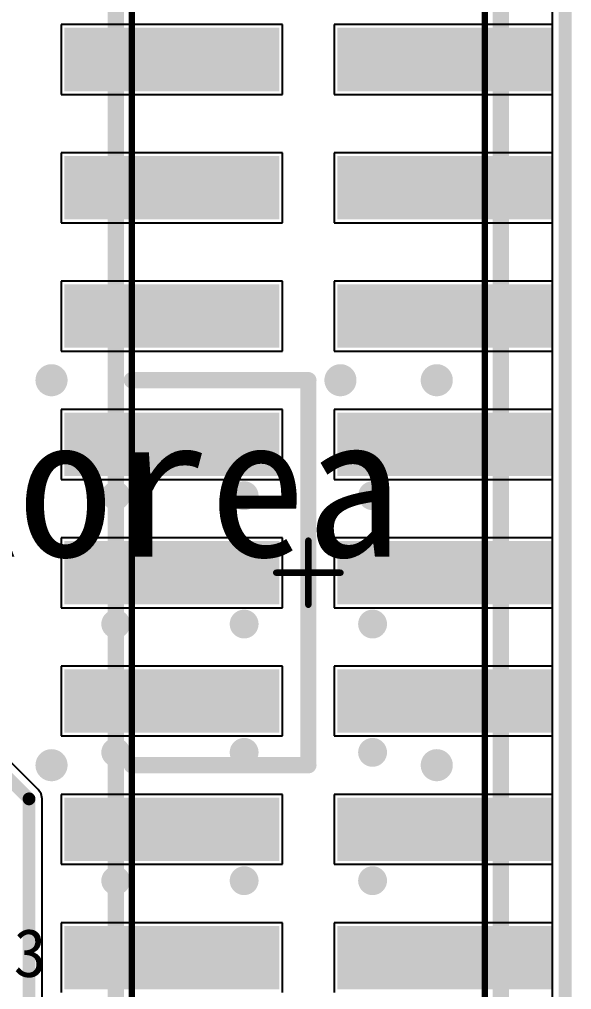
# Model space of a CAD drawing. Header units: millimetres. Extents: x 15 to 120, y 22 to 104.
# Drawn here: x 110.5 to 119.1, y 53.5 to 68.62 of the extents above; entities that cross this region are included whole.
import ezdxf

# ---------------------------------------------------------------- set-up
doc = ezdxf.new("R2010")
doc.units = ezdxf.units.MM
for name, color, linetype in [('BottomLayer', 5, 'Continuous'), ('BottomOverlay', 54, 'Continuous'), ('KeepOutLayer', 6, 'Continuous'), ('Mechanical13', 56, 'Continuous'), ('Mechanical15', 56, 'Continuous'), ('MultiLayer', 9, 'Continuous'), ('TopLayer', 1, 'Continuous'), ('TopOverlay', 2, 'Continuous'), ('TopPaste', 8, 'Continuous'), ('TopSolder', 216, 'Continuous')]:
    doc.layers.add(name, color=color, linetype=linetype)

msp = doc.modelspace()

# ---------------------------------------------------------------- linework, layer by layer
at = {"layer": 'BottomLayer'}
msp.add_line((118.796, 76), (118.796, 44), dxfattribs=at)
at = {"layer": 'BottomLayer', "const_width": 0.25}
for points in [[(110.875, 63, 1), (111.125, 63, 1)], [(115.375, 63, 1), (115.625, 63, 1)], [(116.875, 63, 1), (117.125, 63, 1)], [(110.875, 57, 1), (111.125, 57, 1)], [(116.875, 57, 1), (117.125, 57, 1)]]:
    msp.add_lwpolyline(points, format="xyb", close=True, dxfattribs=at)
at = {"layer": 'BottomOverlay', "const_width": 0.254}
for points in [[(112, 42.2), (112, 70.2)], [(118, 42.2), (118, 69.2)]]:
    msp.add_lwpolyline(points, dxfattribs=at)
at = {"layer": 'KeepOutLayer', "const_width": 0.2}
msp.add_lwpolyline([(119, 44), (119, 76)], dxfattribs=at)
at = {"layer": 'Mechanical13', "const_width": 0.1}
for points in [[(112.25, 41.5), (112.25, 78.5)], [(117.75, 41.5), (117.75, 78.5)]]:
    msp.add_lwpolyline(points, dxfattribs=at)
at = {"layer": 'Mechanical15', "const_width": 0.1}
for points in [[(112.25, 41.5), (112.25, 78.5)], [(117.75, 41.5), (117.75, 78.5)], [(115, 59.5), (115, 60.5)], [(114.5, 60), (115.5, 60)]]:
    msp.add_lwpolyline(points, dxfattribs=at)
at = {"layer": 'Mechanical15', "const_width": 0.05}
for points in [[(114.975, 60.5, 1), (115.025, 60.5, 1)], [(114.475, 60, 1), (114.525, 60, 1)], [(115.475, 60, 1), (115.525, 60, 1)], [(114.975, 59.5, 1), (115.025, 59.5, 1)]]:
    msp.add_lwpolyline(points, format="xyb", close=True, dxfattribs=at)
at = {"layer": 'MultiLayer'}
for points, const_width in [([(112.488, 68, 1), (112.713, 68, 1)], 0.225), ([(116.738, 68.025, 1), (116.962, 68.025, 1)], 0.225), ([(112.813, 68, 1), (112.938, 68, 1)], 0.125), ([(117.063, 68.025, 1), (117.187, 68.025, 1)], 0.125), ([(112.488, 66, 1), (112.713, 66, 1)], 0.225), ([(112.813, 66, 1), (112.938, 66, 1)], 0.125), ([(116.738, 66, 1), (116.962, 66, 1)], 0.225), ([(117.063, 66, 1), (117.187, 66, 1)], 0.125), ([(112.488, 64, 1), (112.713, 64, 1)], 0.225), ([(112.813, 64, 1), (112.938, 64, 1)], 0.125), ([(117.063, 63.975, 1), (117.187, 63.975, 1)], 0.125), ([(110.875, 63, 1), (111.125, 63, 1)], 0.25), ([(115.375, 63, 1), (115.625, 63, 1)], 0.25), ([(116.875, 63, 1), (117.125, 63, 1)], 0.25), ([(112.813, 62, 1), (112.938, 62, 1)], 0.125), ([(117.063, 62, 1), (117.187, 62, 1)], 0.125), ([(111.888, 61.2, 1), (112.113, 61.2, 1)], 0.225), ([(113.888, 61.2, 1), (114.112, 61.2, 1)], 0.225), ([(115.888, 61.2, 1), (116.113, 61.2, 1)], 0.225), ([(112.813, 60, 1), (112.938, 60, 1)], 0.125), ([(117.063, 60, 1), (117.187, 60, 1)], 0.125), ([(111.888, 59.2, 1), (112.113, 59.2, 1)], 0.225), ([(113.888, 59.2, 1), (114.112, 59.2, 1)], 0.225), ([(115.888, 59.2, 1), (116.113, 59.2, 1)], 0.225), ([(112.813, 58, 1), (112.938, 58, 1)], 0.125), ([(117.063, 58, 1), (117.187, 58, 1)], 0.125), ([(111.888, 57.2, 1), (112.113, 57.2, 1)], 0.225), ([(113.888, 57.2, 1), (114.112, 57.2, 1)], 0.225), ([(115.888, 57.2, 1), (116.113, 57.2, 1)], 0.225), ([(110.875, 57, 1), (111.125, 57, 1)], 0.25), ([(116.875, 57, 1), (117.125, 57, 1)], 0.25), ([(112.813, 56, 1), (112.938, 56, 1)], 0.125), ([(117.063, 56, 1), (117.187, 56, 1)], 0.125), ([(111.888, 55.2, 1), (112.113, 55.2, 1)], 0.225), ([(113.888, 55.2, 1), (114.112, 55.2, 1)], 0.225), ([(115.888, 55.2, 1), (116.113, 55.2, 1)], 0.225), ([(112.813, 54, 1), (112.938, 54, 1)], 0.125), ([(117.063, 54, 1), (117.187, 54, 1)], 0.125)]:
    msp.add_lwpolyline(points, format="xyb", close=True, dxfattribs=dict(at, const_width=const_width))
at = {"layer": 'TopLayer'}
for p, q in [((118.796, 69.455), (118.796, 68.545)), ((114.6, 68.545), (111.15, 68.545)), ((111.15, 68.545), (111.15, 67.455)), ((114.6, 67.455), (114.6, 68.545)), ((118.796, 68.545), (115.4, 68.545)), ((115.4, 68.545), (115.4, 67.455)), ((111.15, 67.455), (114.6, 67.455)), ((115.4, 67.455), (118.796, 67.455)), ((118.796, 67.455), (118.796, 66.545)), ((114.6, 66.545), (111.15, 66.545)), ((111.15, 66.545), (111.15, 65.455)), ((114.6, 65.455), (114.6, 66.545)), ((118.796, 66.545), (115.4, 66.545)), ((115.4, 66.545), (115.4, 65.455)), ((111.15, 65.455), (114.6, 65.455)), ((115.4, 65.455), (118.796, 65.455)), ((118.796, 65.455), (118.796, 64.545)), ((114.6, 64.545), (111.15, 64.545)), ((111.15, 64.545), (111.15, 63.455)), ((114.6, 63.455), (114.6, 64.545)), ((118.796, 64.545), (115.4, 64.545)), ((115.4, 64.545), (115.4, 63.455)), ((111.15, 63.455), (114.6, 63.455)), ((115.4, 63.455), (118.796, 63.455)), ((118.796, 63.455), (118.796, 62.545)), ((114.6, 62.545), (111.15, 62.545)), ((111.15, 62.545), (111.15, 61.455)), ((114.6, 61.455), (114.6, 62.545)), ((118.796, 62.545), (115.4, 62.545)), ((115.4, 62.545), (115.4, 61.455)), ((111.15, 61.455), (114.6, 61.455)), ((115.4, 61.455), (118.796, 61.455)), ((118.796, 61.455), (118.796, 60.545)), ((114.6, 60.545), (111.15, 60.545)), ((111.15, 60.545), (111.15, 59.455)), ((114.6, 59.455), (114.6, 60.545)), ((118.796, 60.545), (115.4, 60.545)), ((115.4, 60.545), (115.4, 59.455)), ((111.15, 59.455), (114.6, 59.455)), ((115.4, 59.455), (118.796, 59.455)), ((118.796, 59.455), (118.796, 58.545)), ((114.6, 58.545), (111.15, 58.545)), ((111.15, 58.545), (111.15, 57.455)), ((114.6, 57.455), (114.6, 58.545)), ((118.796, 58.545), (115.4, 58.545)), ((115.4, 58.545), (115.4, 57.455)), ((110.794, 56.619), (108.969, 58.444)), ((111.15, 57.455), (114.6, 57.455)), ((115.4, 57.455), (118.796, 57.455)), ((118.796, 57.455), (118.796, 56.545)), ((110.838, 56.553), (110.794, 56.619)), ((110.794, 56.619), (110.794, 56.619)), ((110.854, 56.475), (110.838, 56.553)), ((110.854, 42.734), (110.854, 56.475)), ((110.854, 56.475), (110.854, 56.475)), ((114.6, 56.545), (111.15, 56.545)), ((111.15, 56.545), (111.15, 55.455)), ((114.6, 55.455), (114.6, 56.545)), ((118.796, 56.545), (115.4, 56.545)), ((115.4, 56.545), (115.4, 55.455)), ((111.15, 55.455), (114.6, 55.455)), ((115.4, 55.455), (118.796, 55.455)), ((118.796, 55.455), (118.796, 54.545)), ((114.6, 54.545), (111.15, 54.545)), ((111.15, 54.545), (111.15, 53.455)), ((114.6, 53.455), (114.6, 54.545)), ((118.796, 54.545), (115.4, 54.545)), ((115.4, 54.545), (115.4, 53.455))]:
    msp.add_line(p, q, dxfattribs=at)
for points, const_width in [([(112.813, 68, 1), (112.938, 68, 1)], 0.125), ([(117.063, 68.025, 1), (117.187, 68.025, 1)], 0.125), ([(112.813, 66, 1), (112.938, 66, 1)], 0.125), ([(117.063, 66, 1), (117.187, 66, 1)], 0.125), ([(112.813, 64, 1), (112.938, 64, 1)], 0.125), ([(117.063, 63.975, 1), (117.187, 63.975, 1)], 0.125), ([(110.875, 63, 1), (111.125, 63, 1)], 0.25), ([(115.375, 63, 1), (115.625, 63, 1)], 0.25), ([(116.875, 63, 1), (117.125, 63, 1)], 0.25), ([(112.813, 62, 1), (112.938, 62, 1)], 0.125), ([(117.063, 62, 1), (117.187, 62, 1)], 0.125), ([(112.813, 60, 1), (112.938, 60, 1)], 0.125), ([(117.063, 60, 1), (117.187, 60, 1)], 0.125), ([(112.813, 58, 1), (112.938, 58, 1)], 0.125), ([(117.063, 58, 1), (117.187, 58, 1)], 0.125), ([(110.875, 57, 1), (111.125, 57, 1)], 0.25), ([(116.875, 57, 1), (117.125, 57, 1)], 0.25), ([(110.6, 56.475, 1), (110.7, 56.475, 1)], 0.1), ([(110.6, 56.475, 1), (110.7, 56.475, 1)], 0.1), ([(112.813, 56, 1), (112.938, 56, 1)], 0.125), ([(117.063, 56, 1), (117.187, 56, 1)], 0.125), ([(112.813, 54, 1), (112.938, 54, 1)], 0.125), ([(117.063, 54, 1), (117.187, 54, 1)], 0.125)]:
    msp.add_lwpolyline(points, format="xyb", close=True, dxfattribs=dict(at, const_width=const_width))
at = {"layer": 'TopLayer', "const_width": 0.2}
for points in [[(108.825, 58.3), (110.65, 56.475)], [(110.65, 42.65), (110.65, 56.475)]]:
    msp.add_lwpolyline(points, dxfattribs=at)
at = {"layer": 'TopLayer'}
for points in [[(111.25, 68.445), (111.25, 67.555), (114.5, 68.445), (114.5, 67.555)], [(115.5, 68.445), (115.5, 67.555), (118.75, 68.445), (118.75, 67.555)], [(111.25, 66.445), (111.25, 65.555), (114.5, 66.445), (114.5, 65.555)], [(115.5, 66.445), (115.5, 65.555), (118.75, 66.445), (118.75, 65.555)], [(111.25, 64.445), (111.25, 63.555), (114.5, 64.445), (114.5, 63.555)], [(115.5, 64.445), (115.5, 63.555), (118.75, 64.445), (118.75, 63.555)], [(111.25, 62.445), (111.25, 61.555), (114.5, 62.445), (114.5, 61.555)], [(115.5, 62.445), (115.5, 61.555), (118.75, 62.445), (118.75, 61.555)], [(111.25, 60.445), (111.25, 59.555), (114.5, 60.445), (114.5, 59.555)], [(115.5, 60.445), (115.5, 59.555), (118.75, 60.445), (118.75, 59.555)], [(111.25, 58.445), (111.25, 57.555), (114.5, 58.445), (114.5, 57.555)], [(115.5, 58.445), (115.5, 57.555), (118.75, 58.445), (118.75, 57.555)], [(111.25, 56.445), (111.25, 55.555), (114.5, 56.445), (114.5, 55.555)], [(115.5, 56.445), (115.5, 55.555), (118.75, 56.445), (118.75, 55.555)], [(111.25, 54.445), (111.25, 53.555), (114.5, 54.445), (114.5, 53.555)], [(115.5, 54.445), (115.5, 53.555), (118.75, 54.445), (118.75, 53.555)]]:
    msp.add_solid(points, dxfattribs=at)
at = {"layer": 'TopOverlay', "const_width": 0.254}
for points in [[(112.25, 63), (115, 63)], [(115, 57), (115, 63)], [(112.25, 57), (115, 57)]]:
    msp.add_lwpolyline(points, dxfattribs=at)
at = {"layer": 'TopOverlay', "const_width": 0.127}
for points in [[(112.187, 63, 1), (112.314, 63, 1)], [(114.937, 63, 1), (115.064, 63, 1)], [(114.937, 63, 1), (115.064, 63, 1)], [(112.187, 57, 1), (112.314, 57, 1)], [(114.937, 57, 1), (115.064, 57, 1)], [(114.937, 57, 1), (115.064, 57, 1)]]:
    msp.add_lwpolyline(points, format="xyb", close=True, dxfattribs=at)
at = {"layer": 'TopPaste'}
for points in [[(111.25, 68.445), (111.25, 67.555), (114.5, 68.445), (114.5, 67.555)], [(111.25, 68.445), (111.25, 67.555), (114.5, 68.445), (114.5, 67.555)], [(115.5, 68.445), (115.5, 67.555), (118.75, 68.445), (118.75, 67.555)], [(115.5, 68.445), (115.5, 67.555), (118.75, 68.445), (118.75, 67.555)], [(111.25, 66.445), (111.25, 65.555), (114.5, 66.445), (114.5, 65.555)], [(111.25, 66.445), (111.25, 65.555), (114.5, 66.445), (114.5, 65.555)], [(115.5, 66.445), (115.5, 65.555), (118.75, 66.445), (118.75, 65.555)], [(115.5, 66.445), (115.5, 65.555), (118.75, 66.445), (118.75, 65.555)], [(111.25, 64.445), (111.25, 63.555), (114.5, 64.445), (114.5, 63.555)], [(111.25, 64.445), (111.25, 63.555), (114.5, 64.445), (114.5, 63.555)], [(115.5, 64.445), (115.5, 63.555), (118.75, 64.445), (118.75, 63.555)], [(115.5, 64.445), (115.5, 63.555), (118.75, 64.445), (118.75, 63.555)], [(111.25, 62.445), (111.25, 61.555), (114.5, 62.445), (114.5, 61.555)], [(111.25, 62.445), (111.25, 61.555), (114.5, 62.445), (114.5, 61.555)], [(115.5, 62.445), (115.5, 61.555), (118.75, 62.445), (118.75, 61.555)], [(115.5, 62.445), (115.5, 61.555), (118.75, 62.445), (118.75, 61.555)], [(111.25, 60.445), (111.25, 59.555), (114.5, 60.445), (114.5, 59.555)], [(111.25, 60.445), (111.25, 59.555), (114.5, 60.445), (114.5, 59.555)], [(115.5, 60.445), (115.5, 59.555), (118.75, 60.445), (118.75, 59.555)], [(115.5, 60.445), (115.5, 59.555), (118.75, 60.445), (118.75, 59.555)], [(111.25, 58.445), (111.25, 57.555), (114.5, 58.445), (114.5, 57.555)], [(111.25, 58.445), (111.25, 57.555), (114.5, 58.445), (114.5, 57.555)], [(115.5, 58.445), (115.5, 57.555), (118.75, 58.445), (118.75, 57.555)], [(115.5, 58.445), (115.5, 57.555), (118.75, 58.445), (118.75, 57.555)], [(111.25, 56.445), (111.25, 55.555), (114.5, 56.445), (114.5, 55.555)], [(111.25, 56.445), (111.25, 55.555), (114.5, 56.445), (114.5, 55.555)], [(115.5, 56.445), (115.5, 55.555), (118.75, 56.445), (118.75, 55.555)], [(115.5, 56.445), (115.5, 55.555), (118.75, 56.445), (118.75, 55.555)], [(111.25, 54.445), (111.25, 53.555), (114.5, 54.445), (114.5, 53.555)], [(111.25, 54.445), (111.25, 53.555), (114.5, 54.445), (114.5, 53.555)], [(115.5, 54.445), (115.5, 53.555), (118.75, 54.445), (118.75, 53.555)], [(115.5, 54.445), (115.5, 53.555), (118.75, 54.445), (118.75, 53.555)]]:
    msp.add_solid(points, dxfattribs=at)
at = {"layer": 'TopSolder'}
for points in [[(111.2, 68.495), (111.2, 67.505), (114.55, 68.495), (114.55, 67.505)], [(111.2, 68.495), (111.2, 67.505), (114.55, 68.495), (114.55, 67.505)], [(115.45, 68.495), (115.45, 67.505), (118.8, 68.495), (118.8, 67.505)], [(115.45, 68.495), (115.45, 67.505), (118.8, 68.495), (118.8, 67.505)], [(111.2, 66.495), (111.2, 65.505), (114.55, 66.495), (114.55, 65.505)], [(111.2, 66.495), (111.2, 65.505), (114.55, 66.495), (114.55, 65.505)], [(115.45, 66.495), (115.45, 65.505), (118.8, 66.495), (118.8, 65.505)], [(115.45, 66.495), (115.45, 65.505), (118.8, 66.495), (118.8, 65.505)], [(111.2, 64.495), (111.2, 63.505), (114.55, 64.495), (114.55, 63.505)], [(111.2, 64.495), (111.2, 63.505), (114.55, 64.495), (114.55, 63.505)], [(115.45, 64.495), (115.45, 63.505), (118.8, 64.495), (118.8, 63.505)], [(115.45, 64.495), (115.45, 63.505), (118.8, 64.495), (118.8, 63.505)], [(111.2, 62.495), (111.2, 61.505), (114.55, 62.495), (114.55, 61.505)], [(111.2, 62.495), (111.2, 61.505), (114.55, 62.495), (114.55, 61.505)], [(115.45, 62.495), (115.45, 61.505), (118.8, 62.495), (118.8, 61.505)], [(115.45, 62.495), (115.45, 61.505), (118.8, 62.495), (118.8, 61.505)], [(111.2, 60.495), (111.2, 59.505), (114.55, 60.495), (114.55, 59.505)], [(111.2, 60.495), (111.2, 59.505), (114.55, 60.495), (114.55, 59.505)], [(115.45, 60.495), (115.45, 59.505), (118.8, 60.495), (118.8, 59.505)], [(115.45, 60.495), (115.45, 59.505), (118.8, 60.495), (118.8, 59.505)], [(111.2, 58.495), (111.2, 57.505), (114.55, 58.495), (114.55, 57.505)], [(111.2, 58.495), (111.2, 57.505), (114.55, 58.495), (114.55, 57.505)], [(115.45, 58.495), (115.45, 57.505), (118.8, 58.495), (118.8, 57.505)], [(115.45, 58.495), (115.45, 57.505), (118.8, 58.495), (118.8, 57.505)], [(111.2, 56.495), (111.2, 55.505), (114.55, 56.495), (114.55, 55.505)], [(111.2, 56.495), (111.2, 55.505), (114.55, 56.495), (114.55, 55.505)], [(115.45, 56.495), (115.45, 55.505), (118.8, 56.495), (118.8, 55.505)], [(115.45, 56.495), (115.45, 55.505), (118.8, 56.495), (118.8, 55.505)], [(111.2, 54.495), (111.2, 53.505), (114.55, 54.495), (114.55, 53.505)], [(111.2, 54.495), (111.2, 53.505), (114.55, 54.495), (114.55, 53.505)], [(115.45, 54.495), (115.45, 53.505), (118.8, 54.495), (118.8, 53.505)], [(115.45, 54.495), (115.45, 53.505), (118.8, 54.495), (118.8, 53.505)]]:
    msp.add_solid(points, dxfattribs=at)

# ---------------------------------------------------------------- texts
at = {"layer": 'TopOverlay'}
for s, height, p in [('Made In Korea', 2.2, (97, 60.25)), ('X3', 0.75, (109.9, 53.7))]:
    msp.add_text(s, height=height, dxfattribs=at).set_placement(p)

doc.saveas('drawing.dxf')
